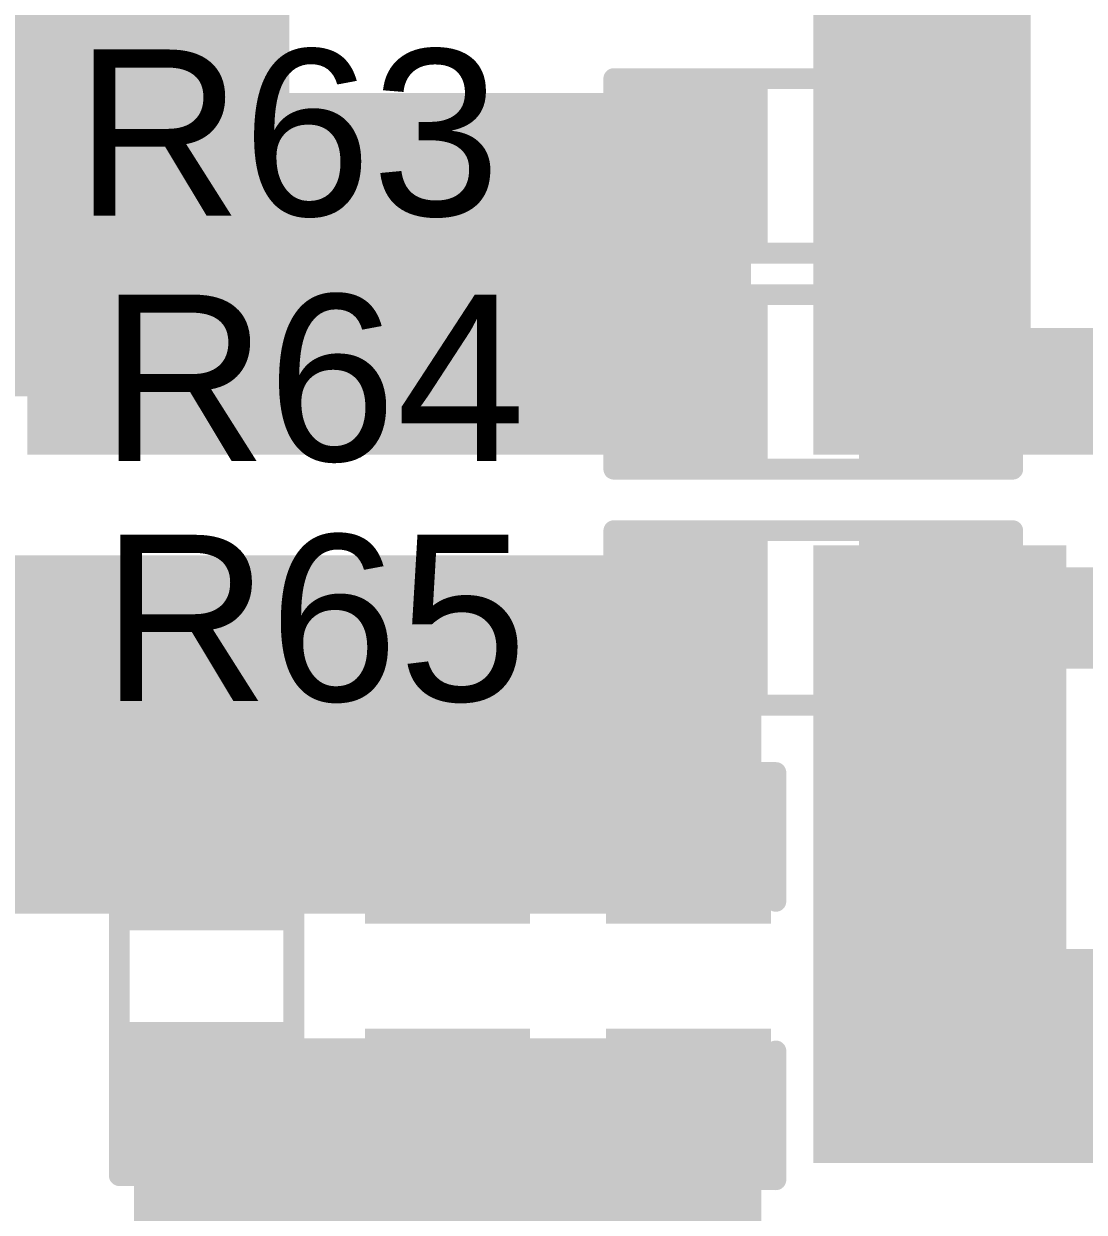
# Model space of a CAD drawing. Header units: inches. Extents: x 68 to 568, y 3 to 460.
# Drawn here: x 223.04 to 229.52, y 9.72 to 16.98 of the extents above; entities that cross this region are included whole.
import ezdxf

# ---------------------------------------------------------------- set-up
doc = ezdxf.new("R2010")
doc.units = ezdxf.units.IN
for name, color, linetype in [('Bottom Layer', 5, 'Continuous'), ('Top Layer', 1, 'Continuous'), ('Top Overlay', 2, 'Continuous'), ('Top Paste', 8, 'Continuous'), ('Top Solder', 216, 'Continuous')]:
    doc.layers.add(name, color=color, linetype=linetype)
doc.styles.add('Arial', font='', dxfattribs={"height": 0.2})
doc.styles.get('Arial').set_extended_font_data('Arial')

# ---------------------------------------------------------------- blocks, each defined once
blk = doc.blocks.new('C___0603_52')
at = {"layer": 'Top Layer'}
for points in [[(-0.381, 0.4445), (-0.381, -0.4445), (-1.143, -0.4445), (-1.143, 0.4445)], [(1.143, 0.4445), (1.143, -0.4445), (0.381, -0.4445), (0.381, 0.4445)]]:
    blk.add_hatch(color=1, dxfattribs=at).paths.add_polyline_path(points)
at = {"layer": 'Top Paste'}
for points in [[(-0.381, 0.4445), (-0.381, -0.4445), (-1.143, -0.4445), (-1.143, 0.4445)], [(1.143, 0.4445), (1.143, -0.4445), (0.381, -0.4445), (0.381, 0.4445)]]:
    blk.add_hatch(color=8, dxfattribs=at).paths.add_polyline_path(points)
at = {"layer": 'Top Solder'}
for points in [[(-0.321, 0.5045), (-0.321, -0.5045), (-1.203, -0.5045), (-1.203, 0.5045)], [(1.203, 0.5045), (1.203, -0.5045), (0.321, -0.5045), (0.321, 0.5045)]]:
    blk.add_hatch(color=216, dxfattribs=at).paths.add_polyline_path(points)
at = {"layer": 'Top Overlay'}
for points in [[(-1.2446, 0.5334, 0.127, 0.127, 0), (-1.2446, -0.5334, 0.127, 0.127, 0)], [(-1.2446, 0.5334, 0.127, 0.127, 0), (-0.4572, 0.5334, 0.127, 0.127, 0)], [(0.4572, 0.5334, 0.127, 0.127, 0), (1.2446, 0.5334, 0.127, 0.127, 0)], [(1.2446, 0.5334, 0.127, 0.127, 0), (1.2446, -0.5334, 0.127, 0.127, 0)], [(-1.2446, -0.5334, 0.127, 0.127, 0), (-0.4572, -0.5334, 0.127, 0.127, 0)], [(0.4572, -0.5334, 0.127, 0.127, 0), (1.2446, -0.5334, 0.127, 0.127, 0)]]:
    blk.add_lwpolyline(points, format="xyseb", dxfattribs=at)
for points in [[(-1.2764, 0.5334, 0.0635, 0.0635, 1), (-1.2128, 0.5334, 0.0635, 0.0635, 1)], [(-1.2764, 0.5334, 0.0635, 0.0635, 1), (-1.2128, 0.5334, 0.0635, 0.0635, 1)], [(-0.4889, 0.5334, 0.0635, 0.0635, 1), (-0.4254, 0.5334, 0.0635, 0.0635, 1)], [(0.4254, 0.5334, 0.0635, 0.0635, 1), (0.4889, 0.5334, 0.0635, 0.0635, 1)], [(1.2128, 0.5334, 0.0635, 0.0635, 1), (1.2764, 0.5334, 0.0635, 0.0635, 1)], [(1.2128, 0.5334, 0.0635, 0.0635, 1), (1.2764, 0.5334, 0.0635, 0.0635, 1)], [(-1.2764, -0.5334, 0.0635, 0.0635, 1), (-1.2128, -0.5334, 0.0635, 0.0635, 1)], [(-1.2764, -0.5334, 0.0635, 0.0635, 1), (-1.2128, -0.5334, 0.0635, 0.0635, 1)], [(-0.4889, -0.5334, 0.0635, 0.0635, 1), (-0.4254, -0.5334, 0.0635, 0.0635, 1)], [(0.4254, -0.5334, 0.0635, 0.0635, 1), (0.4889, -0.5334, 0.0635, 0.0635, 1)], [(1.2128, -0.5334, 0.0635, 0.0635, 1), (1.2764, -0.5334, 0.0635, 0.0635, 1)], [(1.2128, -0.5334, 0.0635, 0.0635, 1), (1.2764, -0.5334, 0.0635, 0.0635, 1)]]:
    blk.add_lwpolyline(points, format="xyseb", close=True, dxfattribs=at)
blk = doc.blocks.new('C___0603_53')
at = {"layer": 'Top Layer'}
for points in [[(-0.381, 0.4445), (-0.381, -0.4445), (-1.143, -0.4445), (-1.143, 0.4445)], [(1.143, 0.4445), (1.143, -0.4445), (0.381, -0.4445), (0.381, 0.4445)]]:
    blk.add_hatch(color=1, dxfattribs=at).paths.add_polyline_path(points)
at = {"layer": 'Top Paste'}
for points in [[(-0.381, 0.4445), (-0.381, -0.4445), (-1.143, -0.4445), (-1.143, 0.4445)], [(1.143, 0.4445), (1.143, -0.4445), (0.381, -0.4445), (0.381, 0.4445)]]:
    blk.add_hatch(color=8, dxfattribs=at).paths.add_polyline_path(points)
at = {"layer": 'Top Solder'}
for points in [[(-0.321, 0.5045), (-0.321, -0.5045), (-1.203, -0.5045), (-1.203, 0.5045)], [(1.203, 0.5045), (1.203, -0.5045), (0.321, -0.5045), (0.321, 0.5045)]]:
    blk.add_hatch(color=216, dxfattribs=at).paths.add_polyline_path(points)
at = {"layer": 'Top Overlay'}
for points in [[(-1.2446, 0.5334, 0.127, 0.127, 0), (-1.2446, -0.5334, 0.127, 0.127, 0)], [(-1.2446, 0.5334, 0.127, 0.127, 0), (-0.4572, 0.5334, 0.127, 0.127, 0)], [(0.4572, 0.5334, 0.127, 0.127, 0), (1.2446, 0.5334, 0.127, 0.127, 0)], [(1.2446, 0.5334, 0.127, 0.127, 0), (1.2446, -0.5334, 0.127, 0.127, 0)], [(-1.2446, -0.5334, 0.127, 0.127, 0), (-0.4572, -0.5334, 0.127, 0.127, 0)], [(0.4572, -0.5334, 0.127, 0.127, 0), (1.2446, -0.5334, 0.127, 0.127, 0)]]:
    blk.add_lwpolyline(points, format="xyseb", dxfattribs=at)
for points in [[(-1.2764, 0.5334, 0.0635, 0.0635, 1), (-1.2128, 0.5334, 0.0635, 0.0635, 1)], [(-1.2764, 0.5334, 0.0635, 0.0635, 1), (-1.2128, 0.5334, 0.0635, 0.0635, 1)], [(-0.4889, 0.5334, 0.0635, 0.0635, 1), (-0.4254, 0.5334, 0.0635, 0.0635, 1)], [(0.4254, 0.5334, 0.0635, 0.0635, 1), (0.4889, 0.5334, 0.0635, 0.0635, 1)], [(1.2128, 0.5334, 0.0635, 0.0635, 1), (1.2764, 0.5334, 0.0635, 0.0635, 1)], [(1.2128, 0.5334, 0.0635, 0.0635, 1), (1.2764, 0.5334, 0.0635, 0.0635, 1)], [(-1.2764, -0.5334, 0.0635, 0.0635, 1), (-1.2128, -0.5334, 0.0635, 0.0635, 1)], [(-1.2764, -0.5334, 0.0635, 0.0635, 1), (-1.2128, -0.5334, 0.0635, 0.0635, 1)], [(-0.4889, -0.5334, 0.0635, 0.0635, 1), (-0.4254, -0.5334, 0.0635, 0.0635, 1)], [(0.4254, -0.5334, 0.0635, 0.0635, 1), (0.4889, -0.5334, 0.0635, 0.0635, 1)], [(1.2128, -0.5334, 0.0635, 0.0635, 1), (1.2764, -0.5334, 0.0635, 0.0635, 1)], [(1.2128, -0.5334, 0.0635, 0.0635, 1), (1.2764, -0.5334, 0.0635, 0.0635, 1)]]:
    blk.add_lwpolyline(points, format="xyseb", close=True, dxfattribs=at)
blk = doc.blocks.new('R___0603_79')
at = {"layer": 'Top Layer'}
for points in [[(-0.381, 0.4445), (-0.381, -0.4445), (-1.143, -0.4445), (-1.143, 0.4445)], [(1.143, 0.4445), (1.143, -0.4445), (0.381, -0.4445), (0.381, 0.4445)]]:
    blk.add_hatch(color=1, dxfattribs=at).paths.add_polyline_path(points)
at = {"layer": 'Top Paste'}
for points in [[(-0.381, 0.4445), (-0.381, -0.4445), (-1.143, -0.4445), (-1.143, 0.4445)], [(1.143, 0.4445), (1.143, -0.4445), (0.381, -0.4445), (0.381, 0.4445)]]:
    blk.add_hatch(color=8, dxfattribs=at).paths.add_polyline_path(points)
at = {"layer": 'Top Solder'}
for points in [[(-0.2794, 0.5461), (-0.2794, -0.5461), (-1.2446, -0.5461), (-1.2446, 0.5461)], [(1.2446, 0.5461), (1.2446, -0.5461), (0.2794, -0.5461), (0.2794, 0.5461)]]:
    blk.add_hatch(color=216, dxfattribs=at).paths.add_polyline_path(points)
at = {"layer": 'Top Overlay'}
for points in [[(-1.2192, 0.5334, 0.127, 0.127, 0), (-1.2192, -0.5334, 0.127, 0.127, 0)], [(1.2192, 0.5334, 0.127, 0.127, 0), (-1.2192, 0.5334, 0.127, 0.127, 0)], [(1.2192, 0.5334, 0.127, 0.127, 0), (1.2192, -0.5334, 0.127, 0.127, 0)], [(1.2192, -0.5334, 0.127, 0.127, 0), (-1.2192, -0.5334, 0.127, 0.127, 0)]]:
    blk.add_lwpolyline(points, format="xyseb", dxfattribs=at)
for points in [[(-1.25095, 0.5334, 0.0635, 0.0635, 1), (-1.18745, 0.5334, 0.0635, 0.0635, 1)], [(-1.25095, 0.5334, 0.0635, 0.0635, 1), (-1.18745, 0.5334, 0.0635, 0.0635, 1)], [(1.18745, 0.5334, 0.0635, 0.0635, 1), (1.25095, 0.5334, 0.0635, 0.0635, 1)], [(1.18745, 0.5334, 0.0635, 0.0635, 1), (1.25095, 0.5334, 0.0635, 0.0635, 1)], [(-1.25095, -0.5334, 0.0635, 0.0635, 1), (-1.18745, -0.5334, 0.0635, 0.0635, 1)], [(-1.25095, -0.5334, 0.0635, 0.0635, 1), (-1.18745, -0.5334, 0.0635, 0.0635, 1)], [(1.18745, -0.5334, 0.0635, 0.0635, 1), (1.25095, -0.5334, 0.0635, 0.0635, 1)], [(1.18745, -0.5334, 0.0635, 0.0635, 1), (1.25095, -0.5334, 0.0635, 0.0635, 1)]]:
    blk.add_lwpolyline(points, format="xyseb", close=True, dxfattribs=at)
blk = doc.blocks.new('R___0603_80')
at = {"layer": 'Top Layer'}
for points in [[(-0.381, 0.4445), (-0.381, -0.4445), (-1.143, -0.4445), (-1.143, 0.4445)], [(1.143, 0.4445), (1.143, -0.4445), (0.381, -0.4445), (0.381, 0.4445)]]:
    blk.add_hatch(color=1, dxfattribs=at).paths.add_polyline_path(points)
at = {"layer": 'Top Paste'}
for points in [[(-0.381, 0.4445), (-0.381, -0.4445), (-1.143, -0.4445), (-1.143, 0.4445)], [(1.143, 0.4445), (1.143, -0.4445), (0.381, -0.4445), (0.381, 0.4445)]]:
    blk.add_hatch(color=8, dxfattribs=at).paths.add_polyline_path(points)
at = {"layer": 'Top Solder'}
for points in [[(-0.2794, 0.5461), (-0.2794, -0.5461), (-1.2446, -0.5461), (-1.2446, 0.5461)], [(1.2446, 0.5461), (1.2446, -0.5461), (0.2794, -0.5461), (0.2794, 0.5461)]]:
    blk.add_hatch(color=216, dxfattribs=at).paths.add_polyline_path(points)
at = {"layer": 'Top Overlay'}
for points in [[(-1.2192, 0.5334, 0.127, 0.127, 0), (-1.2192, -0.5334, 0.127, 0.127, 0)], [(1.2192, 0.5334, 0.127, 0.127, 0), (-1.2192, 0.5334, 0.127, 0.127, 0)], [(1.2192, 0.5334, 0.127, 0.127, 0), (1.2192, -0.5334, 0.127, 0.127, 0)], [(1.2192, -0.5334, 0.127, 0.127, 0), (-1.2192, -0.5334, 0.127, 0.127, 0)]]:
    blk.add_lwpolyline(points, format="xyseb", dxfattribs=at)
for points in [[(-1.25095, 0.5334, 0.0635, 0.0635, 1), (-1.18745, 0.5334, 0.0635, 0.0635, 1)], [(-1.25095, 0.5334, 0.0635, 0.0635, 1), (-1.18745, 0.5334, 0.0635, 0.0635, 1)], [(1.18745, 0.5334, 0.0635, 0.0635, 1), (1.25095, 0.5334, 0.0635, 0.0635, 1)], [(1.18745, 0.5334, 0.0635, 0.0635, 1), (1.25095, 0.5334, 0.0635, 0.0635, 1)], [(-1.25095, -0.5334, 0.0635, 0.0635, 1), (-1.18745, -0.5334, 0.0635, 0.0635, 1)], [(-1.25095, -0.5334, 0.0635, 0.0635, 1), (-1.18745, -0.5334, 0.0635, 0.0635, 1)], [(1.18745, -0.5334, 0.0635, 0.0635, 1), (1.25095, -0.5334, 0.0635, 0.0635, 1)], [(1.18745, -0.5334, 0.0635, 0.0635, 1), (1.25095, -0.5334, 0.0635, 0.0635, 1)]]:
    blk.add_lwpolyline(points, format="xyseb", close=True, dxfattribs=at)
blk = doc.blocks.new('R___0603_81')
at = {"layer": 'Top Layer'}
for points in [[(-0.381, 0.4445), (-0.381, -0.4445), (-1.143, -0.4445), (-1.143, 0.4445)], [(1.143, 0.4445), (1.143, -0.4445), (0.381, -0.4445), (0.381, 0.4445)]]:
    blk.add_hatch(color=1, dxfattribs=at).paths.add_polyline_path(points)
at = {"layer": 'Top Paste'}
for points in [[(-0.381, 0.4445), (-0.381, -0.4445), (-1.143, -0.4445), (-1.143, 0.4445)], [(1.143, 0.4445), (1.143, -0.4445), (0.381, -0.4445), (0.381, 0.4445)]]:
    blk.add_hatch(color=8, dxfattribs=at).paths.add_polyline_path(points)
at = {"layer": 'Top Solder'}
for points in [[(-0.2794, 0.5461), (-0.2794, -0.5461), (-1.2446, -0.5461), (-1.2446, 0.5461)], [(1.2446, 0.5461), (1.2446, -0.5461), (0.2794, -0.5461), (0.2794, 0.5461)]]:
    blk.add_hatch(color=216, dxfattribs=at).paths.add_polyline_path(points)
at = {"layer": 'Top Overlay'}
for points in [[(-1.2192, -0.5334, 0.127, 0.127, 0), (-1.2192, 0.5334, 0.127, 0.127, 0)], [(-1.2192, 0.5334, 0.127, 0.127, 0), (1.2192, 0.5334, 0.127, 0.127, 0)], [(1.2192, -0.5334, 0.127, 0.127, 0), (1.2192, 0.5334, 0.127, 0.127, 0)], [(-1.2192, -0.5334, 0.127, 0.127, 0), (1.2192, -0.5334, 0.127, 0.127, 0)]]:
    blk.add_lwpolyline(points, format="xyseb", dxfattribs=at)
for points in [[(-1.25095, 0.5334, 0.0635, 0.0635, 1), (-1.18745, 0.5334, 0.0635, 0.0635, 1)], [(-1.25095, 0.5334, 0.0635, 0.0635, 1), (-1.18745, 0.5334, 0.0635, 0.0635, 1)], [(1.18745, 0.5334, 0.0635, 0.0635, 1), (1.25095, 0.5334, 0.0635, 0.0635, 1)], [(1.18745, 0.5334, 0.0635, 0.0635, 1), (1.25095, 0.5334, 0.0635, 0.0635, 1)], [(-1.25095, -0.5334, 0.0635, 0.0635, 1), (-1.18745, -0.5334, 0.0635, 0.0635, 1)], [(-1.25095, -0.5334, 0.0635, 0.0635, 1), (-1.18745, -0.5334, 0.0635, 0.0635, 1)], [(1.18745, -0.5334, 0.0635, 0.0635, 1), (1.25095, -0.5334, 0.0635, 0.0635, 1)], [(1.18745, -0.5334, 0.0635, 0.0635, 1), (1.25095, -0.5334, 0.0635, 0.0635, 1)]]:
    blk.add_lwpolyline(points, format="xyseb", close=True, dxfattribs=at)
blk = doc.blocks.new('R___0603_83')
at = {"layer": 'Top Layer'}
for points in [[(-0.381, 0.4445), (-0.381, -0.4445), (-1.143, -0.4445), (-1.143, 0.4445)], [(1.143, 0.4445), (1.143, -0.4445), (0.381, -0.4445), (0.381, 0.4445)]]:
    blk.add_hatch(color=1, dxfattribs=at).paths.add_polyline_path(points)
at = {"layer": 'Top Paste'}
for points in [[(-0.381, 0.4445), (-0.381, -0.4445), (-1.143, -0.4445), (-1.143, 0.4445)], [(1.143, 0.4445), (1.143, -0.4445), (0.381, -0.4445), (0.381, 0.4445)]]:
    blk.add_hatch(color=8, dxfattribs=at).paths.add_polyline_path(points)
at = {"layer": 'Top Solder'}
for points in [[(-0.2794, 0.5461), (-0.2794, -0.5461), (-1.2446, -0.5461), (-1.2446, 0.5461)], [(1.2446, 0.5461), (1.2446, -0.5461), (0.2794, -0.5461), (0.2794, 0.5461)]]:
    blk.add_hatch(color=216, dxfattribs=at).paths.add_polyline_path(points)
at = {"layer": 'Top Overlay'}
for points in [[(-1.2192, 0.5334, 0.127, 0.127, 0), (-1.2192, -0.5334, 0.127, 0.127, 0)], [(-1.2192, 0.5334, 0.127, 0.127, 0), (1.2192, 0.5334, 0.127, 0.127, 0)], [(1.2192, 0.5334, 0.127, 0.127, 0), (1.2192, -0.5334, 0.127, 0.127, 0)], [(-1.2192, -0.5334, 0.127, 0.127, 0), (1.2192, -0.5334, 0.127, 0.127, 0)]]:
    blk.add_lwpolyline(points, format="xyseb", dxfattribs=at)
for points in [[(-1.25095, 0.5334, 0.0635, 0.0635, 1), (-1.18745, 0.5334, 0.0635, 0.0635, 1)], [(-1.25095, 0.5334, 0.0635, 0.0635, 1), (-1.18745, 0.5334, 0.0635, 0.0635, 1)], [(1.18745, 0.5334, 0.0635, 0.0635, 1), (1.25095, 0.5334, 0.0635, 0.0635, 1)], [(1.18745, 0.5334, 0.0635, 0.0635, 1), (1.25095, 0.5334, 0.0635, 0.0635, 1)], [(-1.25095, -0.5334, 0.0635, 0.0635, 1), (-1.18745, -0.5334, 0.0635, 0.0635, 1)], [(-1.25095, -0.5334, 0.0635, 0.0635, 1), (-1.18745, -0.5334, 0.0635, 0.0635, 1)], [(1.18745, -0.5334, 0.0635, 0.0635, 1), (1.25095, -0.5334, 0.0635, 0.0635, 1)], [(1.18745, -0.5334, 0.0635, 0.0635, 1), (1.25095, -0.5334, 0.0635, 0.0635, 1)]]:
    blk.add_lwpolyline(points, format="xyseb", close=True, dxfattribs=at)

msp = doc.modelspace()

# ---------------------------------------------------------------- hatches: boundary and pattern name
at = {"layer": 'Bottom Layer'}
h = msp.add_hatch(color=5, dxfattribs=at)
h.paths.add_polyline_path([(234.823, 66.9032), (271.399, 66.9032), (297.0784, 66.9032), (300.7106, 63.271), (300.7106, 50.2916), (297.3578, 46.9388), (272.4404, 46.9388), (241.6048, 46.9388), (241.6048, 36.7026), (234.1091, 36.7026), (234.1091, 42.443), (228.4476, 42.443), (228.4476, 30.4923), (223.1644, 25.2091), (223.1644, 14.7062), (214.7062, 14.7062), (214.7062, 43.5861), (214.7062, 71.78), (214.7062, 75.9964), (234.823, 75.9964)])
h.paths.add_polyline_path([(222.651, 72.5678), (222.157, 72.5678), (221.6724, 72.4714), (221.216, 72.2823), (220.8052, 72.0079), (220.4559, 71.6585), (220.1814, 71.2478), (219.9924, 70.7913), (219.896, 70.3068), (219.896, 69.8128), (219.9924, 69.3282), (220.1814, 68.8718), (220.4559, 68.461), (220.8052, 68.1117), (221.216, 67.8372), (221.6724, 67.6482), (222.157, 67.5518), (222.651, 67.5518), (223.1356, 67.6482), (223.592, 67.8372), (224.0028, 68.1117), (224.3521, 68.461), (224.6266, 68.8718), (224.8156, 69.3282), (224.912, 69.8128), (224.912, 70.3068), (224.8156, 70.7913), (224.6266, 71.2478), (224.3521, 71.6585), (224.0028, 72.0079), (223.592, 72.2823), (223.1356, 72.4714)], flags=0)
h.paths.add_polyline_path([(287.9385, 58.1414), (287.458, 58.0888), (286.997, 57.9434), (286.5732, 57.7109), (286.2029, 57.4002), (285.9003, 57.0232), (285.6771, 56.5944), (285.5418, 56.1303), (285.4997, 55.6488), (285.5523, 55.1683), (285.6977, 54.7072), (285.9302, 54.2834), (286.2409, 53.9131), (286.6179, 53.6106), (287.0467, 53.3874), (287.5108, 53.2521), (287.9923, 53.21), (288.4728, 53.2626), (288.9339, 53.4079), (289.3577, 53.6405), (289.728, 53.9512), (290.0305, 54.3282), (290.2537, 54.7569), (290.389, 55.221), (290.4311, 55.7026), (290.3785, 56.1831), (290.2331, 56.6441), (290.0006, 57.0679), (289.6899, 57.4382), (289.3129, 57.7408), (288.8842, 57.964), (288.4201, 58.0993)], flags=0)
h.paths.add_polyline_path([(222.651, 45.9232), (222.1569, 45.9232), (221.6724, 45.8268), (221.216, 45.6377), (220.8052, 45.3633), (220.4559, 45.0139), (220.1814, 44.6032), (219.9923, 44.1467), (219.896, 43.6622), (219.896, 43.1682), (219.9923, 42.6836), (220.1814, 42.2272), (220.4559, 41.8164), (220.8052, 41.4671), (221.216, 41.1926), (221.6724, 41.0036), (222.1569, 40.9072), (222.651, 40.9072), (223.1355, 41.0036), (223.5919, 41.1926), (224.0027, 41.4671), (224.352, 41.8164), (224.6265, 42.2272), (224.8156, 42.6836), (224.9119, 43.1682), (224.9119, 43.6622), (224.8156, 44.1467), (224.6265, 44.6032), (224.352, 45.0139), (224.0027, 45.3633), (223.5919, 45.6377), (223.1355, 45.8268)], flags=0)
h.paths.add_polyline_path([(237.9472, 40.9796), (237.617, 40.9796), (237.2981, 40.8942), (237.0121, 40.7291), (236.7787, 40.4956), (236.6136, 40.2097), (236.5281, 39.8907), (236.5281, 39.5606), (236.6136, 39.2416), (236.7787, 38.9557), (237.0121, 38.7222), (237.2981, 38.5571), (237.617, 38.4717), (237.9472, 38.4717), (238.2661, 38.5571), (238.5521, 38.7222), (238.7856, 38.9557), (238.9507, 39.2416), (239.0361, 39.5606), (239.0361, 39.8907), (238.9507, 40.2097), (238.7856, 40.4956), (238.5521, 40.7291), (238.2661, 40.8942)], flags=0)
at = {"layer": 'Top Layer'}
for points in [[(223.0628, 14.3499), (224.663, 14.3499), (224.663, 19.1886), (223.0628, 19.1886)], [(227.866, 14.3499), (229.1938, 14.3499), (229.1938, 18.4012), (227.866, 18.4012)], [(223.0628, 14.3499), (227.485, 14.3499), (227.485, 16.5597), (223.0628, 16.5597)], [(227.866, 14.3499), (231.1792, 14.3499), (231.1792, 15.1246), (227.866, 15.1246)], [(219.6659, 11.5432), (227.5485, 11.5432), (227.5485, 13.7355), (219.6659, 13.7355)], [(227.866, 10.0192), (229.4128, 10.0192), (229.4128, 13.7963), (227.866, 13.7963)], [(228.247, 13.0418), (231.1792, 13.0418), (231.1792, 13.6618), (228.247, 13.6618)], [(228.247, 10.0192), (230.7616, 10.0192), (230.7616, 11.328), (228.247, 11.328)], [(223.7131, 7.2132), (227.5485, 7.2132), (227.5485, 10.7812), (223.7131, 10.7812)]]:
    msp.add_hatch(color=1, dxfattribs=at).paths.add_polyline_path(points)

# ---------------------------------------------------------------- block references
for name, p, rotation in [('R___0603_79', (227.866, 16.1152), 180), ('R___0603_80', (227.866, 14.7944), 180), ('R___0603_83', (224.1576, 11.1622), 90), ('C___0603_52', (225.6308, 11.1622), 90), ('C___0603_53', (227.104, 11.1622), 90)]:
    msp.add_blockref(name, p, dxfattribs=dict(rotation=rotation))
msp.add_blockref('R___0603_81', (227.866, 13.3518))

# ---------------------------------------------------------------- texts
at = {"layer": 'Top Overlay', "style": 'Arial'}
for s, p in [('R63', (223.351, 15.8106)), ('R64', (223.5034, 14.312)), ('R65', (223.5146, 12.844))]:
    msp.add_text(s, height=1.016, dxfattribs=at).set_placement(p)

doc.saveas('drawing.dxf')
